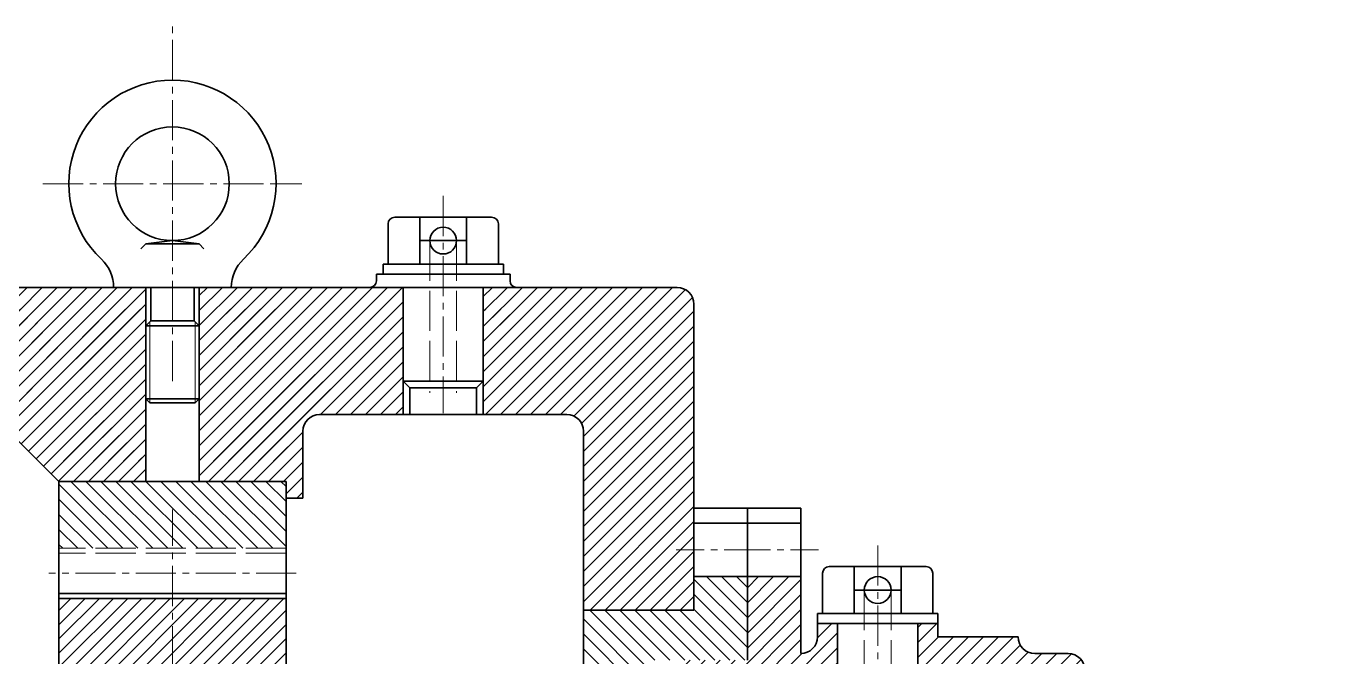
# Model space of a CAD drawing. Header units: millimetres. Extents: x -594 to 6367, y -2099 to 456.
# Drawn here: x 1551 to 1941.1, y 242 to 430.7 of the extents above; entities that cross this region are included whole.
import ezdxf

# ---------------------------------------------------------------- set-up
doc = ezdxf.new("R2010")
doc.units = ezdxf.units.MM
doc.linetypes.add('ACAD_ISO02W100', pattern=[15, 12, -3])
doc.linetypes.add('点画线', pattern=[18, 12, -2, 2, -2])
for name, color, linetype, lineweight in [('中心线层', 1, '点画线', 18), ('剖面线层', 4, 'Continuous', 18), ('粗实线层', 7, 'Continuous', 35), ('细实线层', 7, 'Continuous', 18), ('细虚线', 7, 'ACAD_ISO02W100', 18)]:
    doc.layers.add(name, color=color, linetype=linetype, lineweight=lineweight)

msp = doc.modelspace()

# ---------------------------------------------------------------- hatches: boundary and pattern name
at = {"layer": '剖面线层'}
h = msp.add_hatch(dxfattribs=at)
h.set_pattern_fill('ANSI31', color=256)
h.paths.add_polyline_path([(1745.81, 352.5), (1687.81, 352.5), (1687.81, 314.5), (1712.81, 314.5, -0.414214), (1717.81, 309.5), (1717.81, 300.5), (1750.81, 300.5), (1750.81, 341), (1750.81, 347.5, 0.414214)])
h.paths.add_polyline_path([(1663.81, 352.5), (1602.8, 352.5), (1602.8, 341), (1602.8, 319.2), (1602.8, 300.5), (1633.81, 300.5), (1633.81, 309.5, -0.414214), (1638.81, 314.5), (1663.81, 314.5)])
h.paths.add_polyline_path([(1586.8, 352.5), (1392.81, 352.5), (1392.81, 351), (1392.81, 344.5), (1357.81, 344.5), (1357.81, 312.5), (1357.81, 304.5), (1373.81, 304.5), (1373.81, 300.5), (1387.82, 300.5), (1387.82, 309.48, -0.414214), (1392.81, 314.5), (1397.75, 314.5), (1540.68, 314.5), (1554.77, 300.5), (1586.8, 300.5), (1586.8, 319.2), (1586.8, 341)])
h = msp.add_hatch(dxfattribs=at)
h.set_pattern_fill('ANSI31', color=256)
h.paths.add_polyline_path([(1717.81, 309.5), (1717.81, 256), (1750.81, 256), (1750.81, 341, 0.414214), (1745.81, 346), (1687.81, 346), (1687.81, 314.5), (1712.81, 314.5, -0.414214)])
h.paths.add_polyline_path([(1602.8, 346), (1602.8, 341), (1602.8, 319.2), (1602.8, 294.5), (1628.81, 294.5), (1628.81, 289.5), (1633.81, 289.5), (1633.81, 309.5, -0.414214), (1638.81, 314.5), (1663.81, 314.5), (1663.81, 346)])
h.paths.add_polyline_path([(1392.81, 346), (1392.81, 344.5), (1357.81, 344.5), (1357.81, 312.5), (1357.81, 304.5), (1373.81, 304.5), (1373.81, 289.48), (1387.82, 289.48), (1387.82, 309.48, -0.414214), (1392.81, 314.5), (1397.75, 314.5), (1540.68, 314.5), (1560.81, 294.5), (1586.8, 294.5), (1586.8, 319.2), (1586.8, 341), (1586.8, 346)])
h = msp.add_hatch(dxfattribs=at)
h.set_pattern_fill('ANSI31', color=256, angle=90)
h.paths.add_polyline_path([(1628.81, 294.5), (1560.81, 294.5), (1560.81, 274.5), (1628.81, 274.5)])
h = msp.add_hatch(dxfattribs=at)
h.set_pattern_fill('ANSI31', color=256, angle=90)
h.paths.add_polyline_path([(1766.81, 266), (1750.81, 266), (1750.81, 256), (1717.81, 256), (1717.81, 220), (1737.81, 220), (1737.81, 241), (1766.81, 241)])
h = msp.add_hatch(dxfattribs=at)
h.set_pattern_fill('ANSI31', color=256)
h.paths.add_polyline_path([(1887.81, 203), (1887.81, 198), (1897.81, 198, -0.413752), (1902.8, 203), (1942.8, 203, -0.414214), (1947.81, 198), (1947.81, 75), (1962.81, 75), (1962.81, 183), (1967.81, 183), (1967.81, 223), (1962.81, 223), (1942.8, 223), (1872.81, 223, -0.414214), (1867.81, 228), (1867.81, 238, 0.414214), (1862.81, 243), (1852.81, 243, -0.414214), (1847.81, 248), (1823.81, 248), (1823.81, 252), (1817.81, 252), (1817.81, 238), (1817.81, 228), (1841.81, 228), (1847.81, 228, -0.414214), (1852.81, 223), (1852.81, 203), (1872.81, 203)])
h.paths.add_polyline_path([(1747.81, 241), (1747.81, 228), (1793.81, 228), (1793.81, 238), (1793.81, 252), (1787.81, 252), (1787.81, 248, -0.414214), (1782.81, 243), (1782.81, 266), (1766.81, 266), (1766.81, 241)])
h = msp.add_hatch(dxfattribs=at)
h.set_pattern_fill('无图案', color=256, style=0, pattern_type=0)
h.set_pattern_definition([(45, (1560.805, 171), (-2.12132, 2.12132), [])])
h.paths.add_polyline_path([(1560.81, 233.5), (1560.81, 234.5), (1560.81, 259.5), (1628.81, 259.5), (1628.81, 233.5)], flags=0)

# ---------------------------------------------------------------- linework, layer by layer
at = {"layer": '中心线层'}
for p, q in [((1594.81, 324.5), (1594.81, 430.66)), ((1556.05, 383.5), (1633.55, 383.5)), ((1560.8, 383.5), (1563.8, 383.5)), ((1625.8, 383.5), (1628.8, 383.5)), ((1675.81, 379.85), (1675.81, 314.88)), ((1594.81, -282.79), (1594.81, 286.11)), ((1771.89, 274), (1745.54, 274)), ((1761.72, 274), (1788.07, 274)), ((1805.81, 275.35), (1805.81, 216.11))]:
    msp.add_line(p, q, dxfattribs=at)
at = {"layer": '中心线层', "color": 7}
msp.add_line((1631.81, 267), (1557.81, 267), dxfattribs=at)
at = {"layer": '粗实线层'}
for p, q in [((1659.31, 371.5), (1659.31, 359.5)), ((1661.31, 373.5), (1690.31, 373.5)), ((1668.81, 373.5), (1668.81, 359.5)), ((1682.81, 373.5), (1682.81, 359.5)), ((1692.31, 371.5), (1692.31, 359.5)), ((1586.8, 365.5), (1585.39, 364.08)), ((1586.8, 365.5), (1594.8, 366.5)), ((1586.8, 365.5), (1602.8, 365.5)), ((1594.8, 366.5), (1602.8, 365.5)), ((1604.22, 364.08), (1602.8, 365.5)), ((1668.81, 366.5), (1682.81, 366.5)), ((1657.81, 359.5), (1693.81, 359.5)), ((1675.81, 359.5), (1657.81, 359.5)), ((1657.81, 359.5), (1657.81, 356.5)), ((1693.81, 356.5), (1693.81, 359.5)), ((1657.81, 356.5), (1655.81, 356.5)), ((1655.81, 356.5), (1655.81, 354.5)), ((1657.81, 356.5), (1693.81, 356.5)), ((1693.81, 356.5), (1695.81, 356.5)), ((1695.81, 356.5), (1695.81, 354.5)), ((1745.81, 352.5), (1392.81, 352.5)), ((1612.4, 352.5), (1577.2, 352.5)), ((1586.8, 341), (1586.8, 352.5)), ((1588.3, 352.5), (1588.3, 342.5)), ((1601.3, 352.5), (1601.3, 342.5)), ((1602.8, 341), (1602.8, 352.5)), ((1663.81, 314.5), (1663.81, 352.5)), ((1687.81, 314.5), (1687.81, 352.5)), ((1750.81, 341), (1750.81, 347.5)), ((1586.8, 341), (1588.3, 342.5)), ((1602.8, 341), (1586.8, 341)), ((1586.8, 341), (1586.8, 319.2)), ((1588.3, 342.5), (1601.3, 342.5)), ((1602.8, 341), (1601.3, 342.5)), ((1602.8, 319.2), (1602.8, 341)), ((1750.81, 256), (1750.81, 341)), ((1663.81, 324.5), (1665.81, 322.5)), ((1663.81, 324.5), (1687.81, 324.5)), ((1687.81, 324.5), (1685.81, 322.5)), ((1665.81, 322.5), (1685.81, 322.5)), ((1665.81, 322.5), (1665.81, 314.5)), ((1665.81, 322.5), (1675.81, 322.5)), ((1685.81, 322.5), (1685.81, 314.5)), ((1586.8, 319.2), (1588, 318)), ((1586.8, 319.2), (1602.8, 319.2)), ((1586.8, 319.2), (1586.8, 294.5)), ((1588.01, 318), (1601.61, 318)), ((1601.6, 318), (1602.8, 319.2)), ((1602.8, 319.2), (1602.8, 294.5)), ((1560.81, 294.5), (1540.68, 314.5)), ((1638.81, 314.5), (1712.81, 314.5)), ((1638.81, 314.5), (1675.81, 314.5)), ((1633.81, 289.5), (1633.81, 309.5)), ((1717.81, 205), (1717.81, 309.5)), ((1560.81, 274.5), (1560.81, 294.5)), ((1560.81, 294.5), (1628.81, 294.5)), ((1628.81, 294.5), (1628.81, 274.5)), ((1628.81, 294.5), (1628.81, 289.5)), ((1628.81, 289.5), (1633.81, 289.5)), ((1766.81, 286.5), (1750.81, 286.5)), ((1750.81, 286.5), (1750.81, 266)), ((1766.81, 286.5), (1782.81, 286.5)), ((1766.81, 286.5), (1766.81, 266)), ((1782.81, 286.5), (1782.81, 266)), ((1766.81, 282), (1750.81, 282)), ((1766.81, 282), (1782.81, 282)), ((1560.81, 274.5), (1560.81, -81)), ((1628.81, 261), (1628.81, 274.5)), ((1766.81, 266), (1750.81, 266)), ((1750.81, 266), (1750.81, 256)), ((1766.81, 266), (1782.81, 266)), ((1766.81, 266), (1766.81, 241)), ((1782.81, 243), (1782.81, 266)), ((1789.31, 267), (1789.31, 255)), ((1791.31, 269), (1820.31, 269)), ((1798.81, 269), (1798.81, 255)), ((1812.81, 269), (1812.81, 255)), ((1822.31, 267), (1822.31, 255)), ((1798.81, 262), (1812.81, 262)), ((1560.81, 261), (1628.81, 261)), ((1628.81, 261), (1628.81, 43)), ((1750.81, 256), (1717.81, 256)), ((1787.81, 255), (1823.81, 255)), ((1805.81, 255), (1787.81, 255)), ((1787.81, 255), (1787.81, 252)), ((1823.81, 252), (1823.81, 255)), ((1787.81, 252), (1787.81, 248)), ((1787.81, 252), (1823.81, 252)), ((1793.81, 252), (1793.81, 238)), ((1817.81, 252), (1817.81, 238)), ((1823.81, 252), (1823.81, 248)), ((1823.81, 248), (1847.81, 248)), ((1862.81, 243), (1852.81, 243))]:
    msp.add_line(p, q, dxfattribs=at)
at = {"layer": '粗实线层', "color": 7}
for p, q in [((1560.81, 273), (1560.81, 69)), ((1628.81, 69), (1628.81, 273)), ((1628.81, 259.5), (1560.81, 259.5))]:
    msp.add_line(p, q, dxfattribs=at)
at = {"layer": '粗实线层'}
for centre, radius in [((1594.8, 383.5), 17), ((1675.81, 366.5), 4), ((1805.81, 262), 4)]:
    msp.add_circle(centre, radius, dxfattribs=at)
for centre, radius, start, end in [((1594.8, 383.5), 31, 313.2464, 226.7536), ((1661.31, 371.5), 2, 90, 180), ((1690.31, 371.5), 2, 0, 90), ((1565.65, 352.5), 11.56, 0, 46.7536), ((1623.96, 352.5), 11.56, 133.2464, 180), ((1653.81, 354.5), 2, 270, 0), ((1697.81, 354.5), 2, 180, 270), ((1745.81, 347.5), 5, 0, 90), ((1638.81, 309.5), 5, 90, 180), ((1712.81, 309.5), 5, 0, 90), ((1791.31, 267), 2, 90, 180), ((1820.31, 267), 2, 0, 90), ((1782.81, 248), 5, 270, 0), ((1852.81, 248), 5, 180, 270), ((1862.81, 238), 5, 360, 90)]:
    msp.add_arc(centre, radius, start, end, dxfattribs=at)
at = {"layer": '细实线层'}
for p, q in [((1588, 342.2), (1588, 318)), ((1601.6, 318), (1601.6, 342.2))]:
    msp.add_line(p, q, dxfattribs=at)
at = {"layer": '细虚线'}
for p, q in [((1671.81, 366.5), (1671.81, 321)), ((1679.81, 366.5), (1679.81, 321)), ((1628.81, 274.5), (1560.81, 274.5)), ((1801.81, 262), (1801.81, 228)), ((1809.81, 262), (1809.81, 228))]:
    msp.add_line(p, q, dxfattribs=at)
at = {"layer": '细虚线', "color": 7}
msp.add_line((1628.81, 273), (1560.81, 273), dxfattribs=at)

doc.saveas('drawing.dxf')
